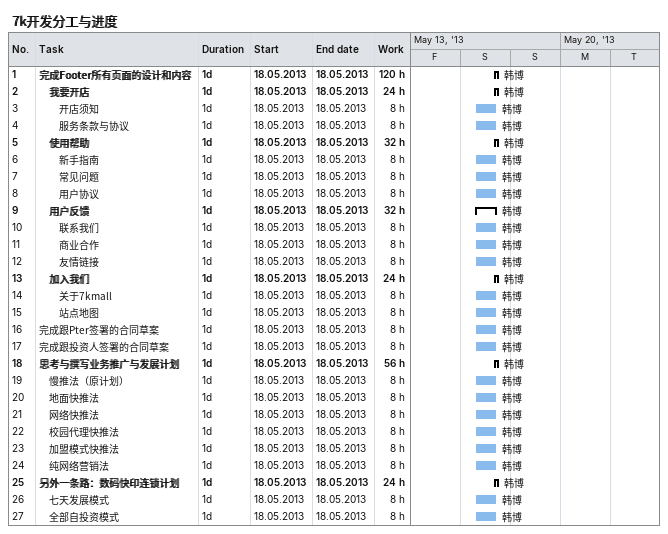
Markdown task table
7k开发分工与进度

| ID | Level | Task | Duration | Start | Finish | Resources | Work (h) |
|---|---|---|---|---|---|---|---|
| 1 | 1 | **完成Footer所有页面的设计和内容** | 1d | 2013-05-18 | 2013-05-18 | 韩博 | 120 |
| 2 | 2 | **我要开店** | 1d | 2013-05-18 | 2013-05-18 | 韩博 | 24 |
| 3 | 3 | 开店须知 | 1d | 2013-05-18 | 2013-05-18 | 韩博 | 8 |
| 4 | 3 | 服务条款与协议 | 1d | 2013-05-18 | 2013-05-18 | 韩博 | 8 |
| 5 | 2 | **使用帮助** | 1d | 2013-05-18 | 2013-05-18 | 韩博 | 32 |
| 6 | 3 | 新手指南 | 1d | 2013-05-18 | 2013-05-18 | 韩博 | 8 |
| 7 | 3 | 常见问题 | 1d | 2013-05-18 | 2013-05-18 | 韩博 | 8 |
| 8 | 3 | 用户协议 | 1d | 2013-05-18 | 2013-05-18 | 韩博 | 8 |
| 9 | 2 | **用户反馈** | 1d | 2013-05-18 | 2013-05-18 | 韩博 | 32 |
| 10 | 3 | 联系我们 | 1d | 2013-05-18 | 2013-05-18 | 韩博 | 8 |
| 11 | 3 | 商业合作 | 1d | 2013-05-18 | 2013-05-18 | 韩博 | 8 |
| 12 | 3 | 友情链接 | 1d | 2013-05-18 | 2013-05-18 | 韩博 | 8 |
| 13 | 2 | **加入我们** | 1d | 2013-05-18 | 2013-05-18 | 韩博 | 24 |
| 14 | 3 | 关于7kmall | 1d | 2013-05-18 | 2013-05-18 | 韩博 | 8 |
| 15 | 3 | 站点地图 | 1d | 2013-05-18 | 2013-05-18 | 韩博 | 8 |
| 16 | 1 | 完成跟Pter签署的合同草案 | 1d | 2013-05-18 | 2013-05-18 | 韩博 | 8 |
| 17 | 1 | 完成跟投资人签署的合同草案 | 1d | 2013-05-18 | 2013-05-18 | 韩博 | 8 |
| 18 | 1 | **思考与撰写业务推广与发展计划** | 1d | 2013-05-18 | 2013-05-18 | 韩博 | 56 |
| 19 | 2 | 慢推法（原计划） | 1d | 2013-05-18 | 2013-05-18 | 韩博 | 8 |
| 20 | 2 | 地面快推法 | 1d | 2013-05-18 | 2013-05-18 | 韩博 | 8 |
| 21 | 2 | 网络快推法 | 1d | 2013-05-18 | 2013-05-18 | 韩博 | 8 |
| 22 | 2 | 校园代理快推法 | 1d | 2013-05-18 | 2013-05-18 | 韩博 | 8 |
| 23 | 2 | 加盟模式快推法 | 1d | 2013-05-18 | 2013-05-18 | 韩博 | 8 |
| 24 | 2 | 纯网络营销法 | 1d | 2013-05-18 | 2013-05-18 | 韩博 | 8 |
| 25 | 1 | **另外一条路：数码快印连锁计划** | 1d | 2013-05-18 | 2013-05-18 | 韩博 | 24 |
| 26 | 2 | 七天发展模式 | 1d | 2013-05-18 | 2013-05-18 | 韩博 | 8 |
| 27 | 2 | 全部自投资模式 | 1d | 2013-05-18 | 2013-05-18 | 韩博 | 8 |
